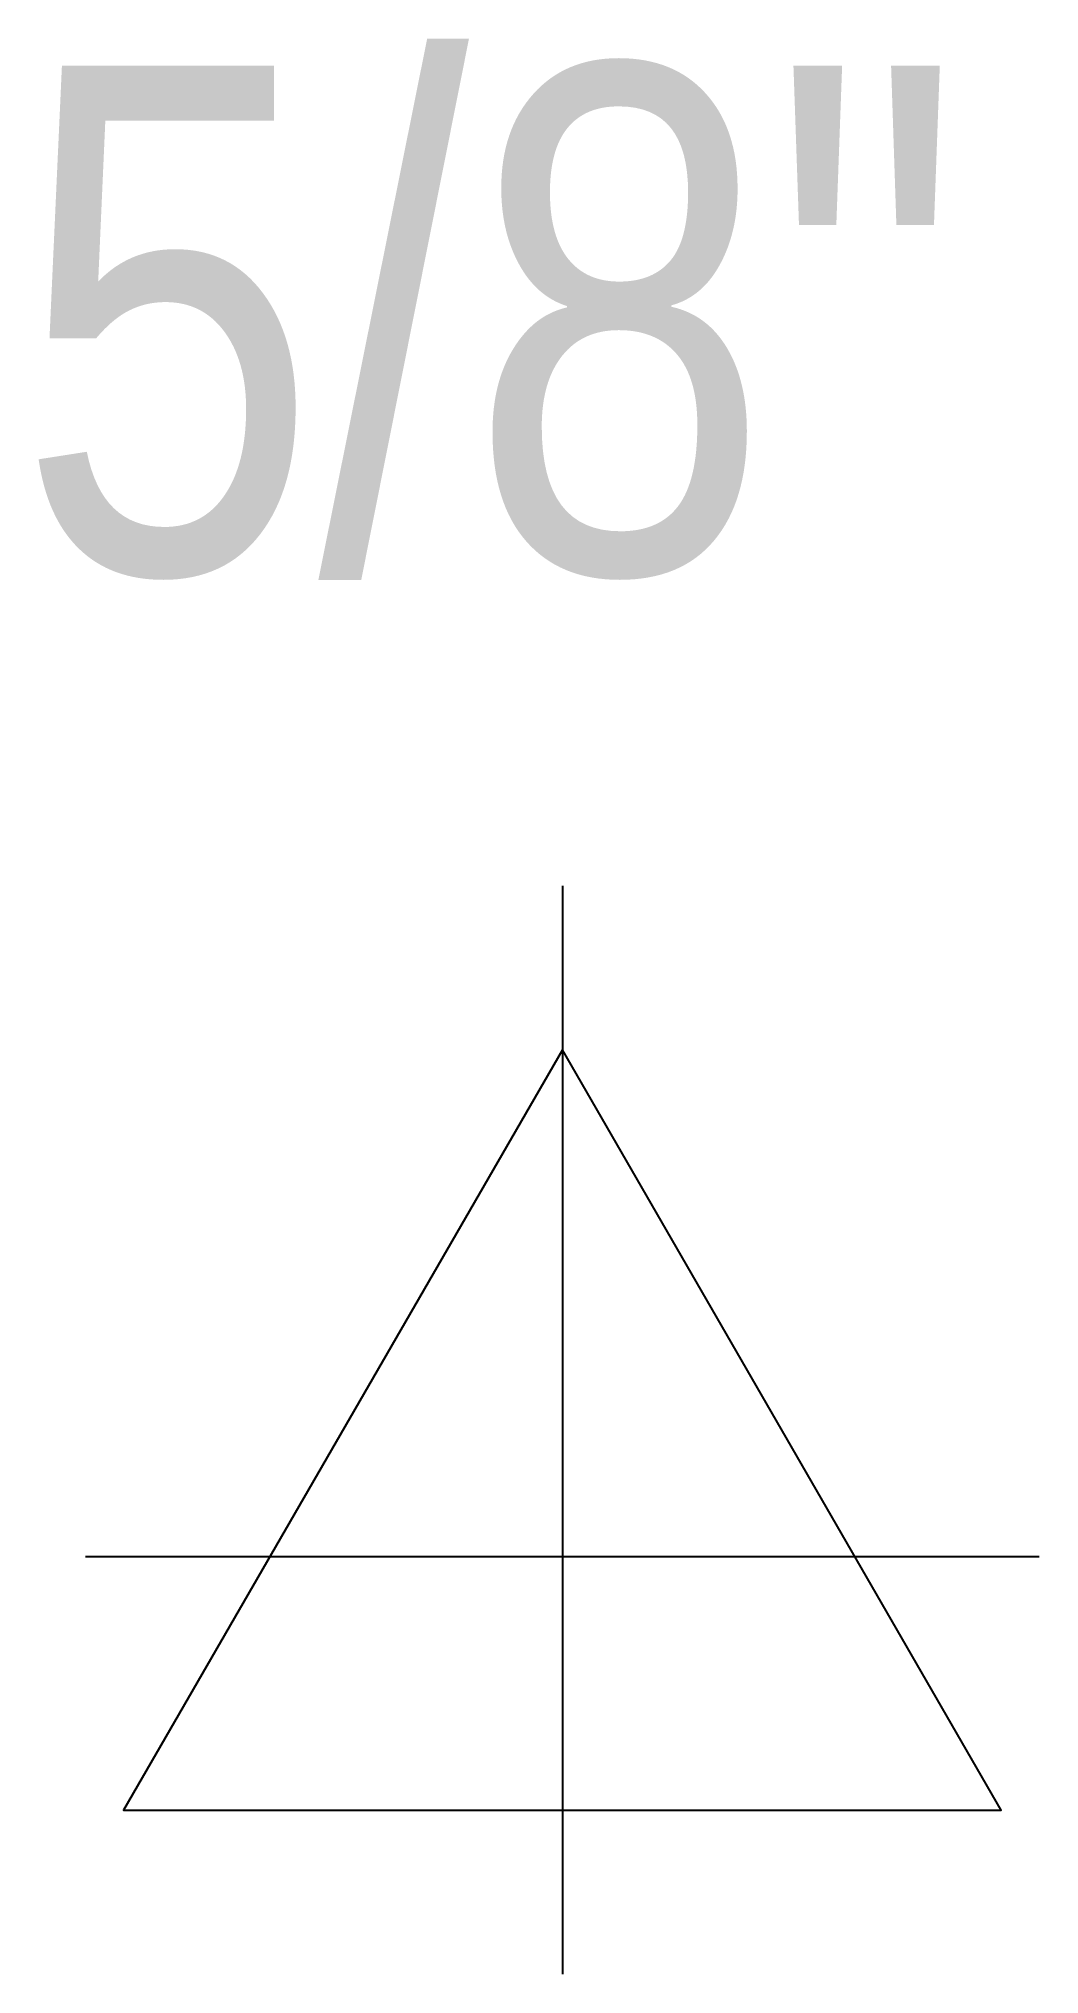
# Model space of a CAD drawing. Header units: inches. Extents: x -4.4 to 4, y -3.5 to 12.7.
import ezdxf

# ---------------------------------------------------------------- set-up
doc = ezdxf.new("R2010")
doc.units = ezdxf.units.IN
doc.header["$LTSCALE"] = 48
doc.header["$MEASUREMENT"] = 0
doc.styles.add('StylusBT', font='archd.shx', dxfattribs={"width": 0.8})

msp = doc.modelspace()

# ---------------------------------------------------------------- linework, layer by layer
at = {"color": 1, "elevation": 1}
for points in [[(0, 5.625), (0, -3.5)], [(4, 0), (-4, 0)]]:
    msp.add_lwpolyline(points, dxfattribs=at)
msp.add_lwpolyline([(0, 4.25), (-3.681, -2.125), (3.681, -2.125)], close=True, dxfattribs=at)

# ---------------------------------------------------------------- texts
at = {"insert": (-4.576, 12.501), "char_height": 4.25, "attachment_point": 1, "style": 'StylusBT'}
msp.add_mtext_dynamic_manual_height_columns('\\A1;5/8"', width=20.59309, gutter_width=21.25, heights=[0], dxfattribs=at)

doc.saveas('drawing.dxf')
